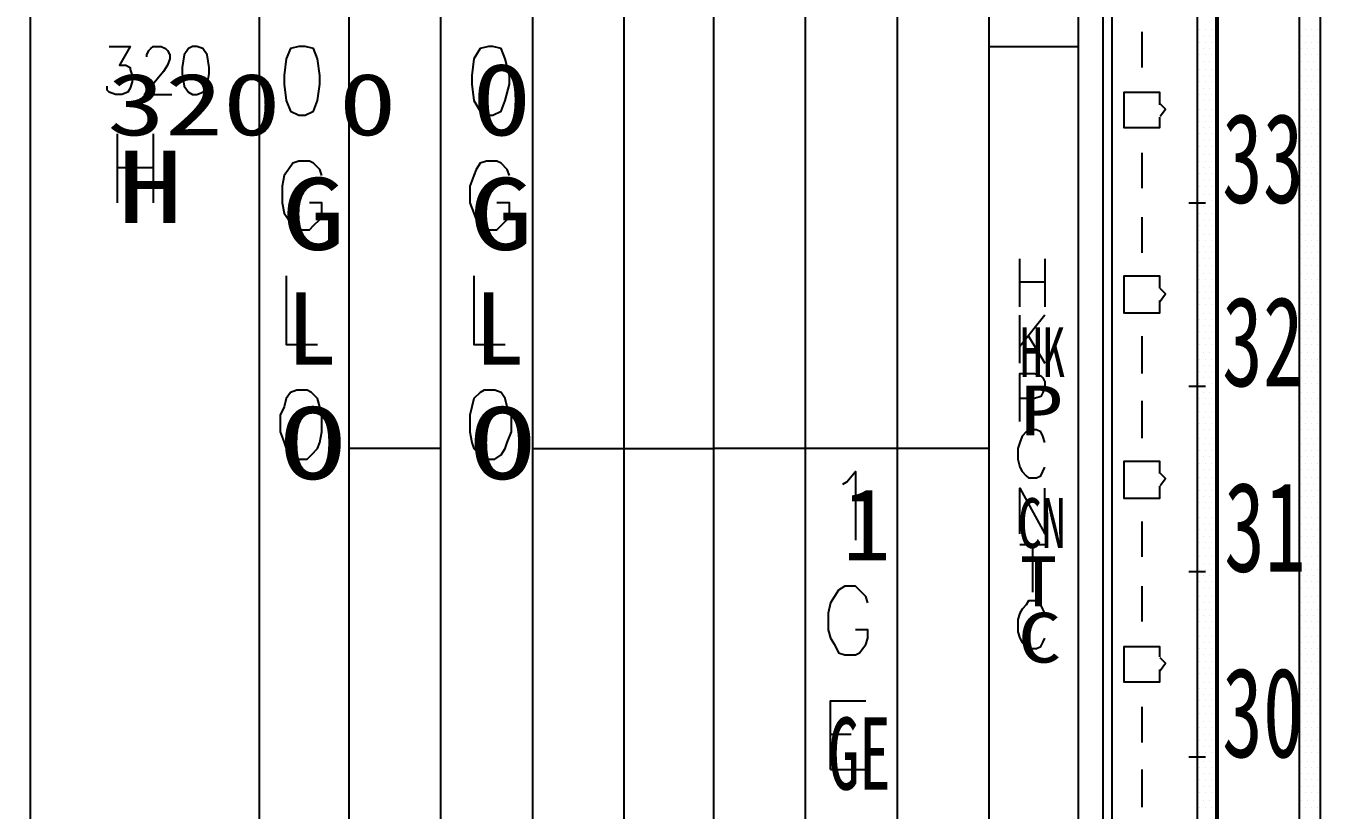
# Model space of a CAD drawing. Header units: metres. Extents: x 17 to 1264, y 17 to 859.
# Drawn here: x 324.7 to 414.1, y 495.3 to 549.5 of the extents above; entities that cross this region are included whole.
import ezdxf

# ---------------------------------------------------------------- set-up
doc = ezdxf.new("R2010")
doc.units = ezdxf.units.M
for name, color, linetype in [('LINES', 7, 'Continuous'), ('POLYLINES', 4, 'Continuous'), ('RECTS', 7, 'Continuous'), ('TEXTS', 3, 'Continuous')]:
    doc.layers.add(name, color=color, linetype=linetype)

msp = doc.modelspace()

# ---------------------------------------------------------------- linework, layer by layer
at = {"layer": 'LINES'}
for p, q in [((399.16, 128.74), (399.16, 731.23)), ((399.74, 626.69), (399.74, 409.68)), ((401.83, 549.07), (401.83, 546.62)), ((405.79, 549.22), (405.79, 549.22)), ((406.22, 549.22), (406.22, 549.22)), ((406.65, 549.22), (406.65, 549.22)), ((413.13, 549.22), (413.13, 549.22)), ((413.56, 549.22), (413.56, 549.22)), ((413.99, 549.22), (413.99, 549.22)), ((405.79, 548.35), (405.79, 548.35)), ((406.07, 548.78), (406.07, 548.78)), ((406.22, 548.35), (406.22, 548.35)), ((406.51, 548.78), (406.51, 548.78)), ((406.65, 548.35), (406.65, 548.35)), ((406.94, 548.78), (406.94, 548.78)), ((412.84, 548.78), (412.84, 548.78)), ((413.13, 548.35), (413.13, 548.35)), ((413.27, 548.78), (413.27, 548.78)), ((413.56, 548.35), (413.56, 548.35)), ((413.71, 548.78), (413.71, 548.78)), ((413.99, 548.35), (413.99, 548.35)), ((391.24, 548.06), (397.43, 548.06)), ((405.79, 547.49), (405.79, 547.49)), ((406.07, 547.92), (406.07, 547.92)), ((406.22, 547.49), (406.22, 547.49)), ((406.51, 547.92), (406.51, 547.92)), ((406.65, 547.49), (406.65, 547.49)), ((406.94, 547.92), (406.94, 547.92)), ((412.84, 547.92), (412.84, 547.92)), ((413.13, 547.49), (413.13, 547.49)), ((413.27, 547.92), (413.27, 547.92)), ((413.56, 547.49), (413.56, 547.49)), ((413.71, 547.92), (413.71, 547.92)), ((413.99, 547.49), (413.99, 547.49)), ((405.79, 546.48), (405.79, 546.48)), ((406.07, 547.06), (406.07, 547.06)), ((406.22, 546.48), (406.22, 546.48)), ((406.51, 547.06), (406.51, 547.06)), ((406.65, 546.48), (406.65, 546.48)), ((406.94, 547.06), (406.94, 547.06)), ((412.84, 547.06), (412.84, 547.06)), ((413.13, 546.48), (413.13, 546.48)), ((413.27, 547.06), (413.27, 547.06)), ((413.56, 546.48), (413.56, 546.48)), ((413.71, 547.06), (413.71, 547.06)), ((413.99, 546.48), (413.99, 546.48)), ((405.79, 545.62), (405.79, 545.62)), ((406.07, 546.05), (406.07, 546.05)), ((406.22, 545.62), (406.22, 545.62)), ((406.51, 546.05), (406.51, 546.05)), ((406.65, 545.62), (406.65, 545.62)), ((406.94, 546.05), (406.94, 546.05)), ((412.84, 546.05), (412.84, 546.05)), ((413.13, 545.62), (413.13, 545.62)), ((413.27, 546.05), (413.27, 546.05)), ((413.56, 545.62), (413.56, 545.62)), ((413.71, 546.05), (413.71, 546.05)), ((413.99, 545.62), (413.99, 545.62)), ((405.79, 544.75), (405.79, 544.75)), ((406.07, 545.18), (406.07, 545.18)), ((406.22, 544.75), (406.22, 544.75)), ((406.51, 545.18), (406.51, 545.18)), ((406.65, 544.75), (406.65, 544.75)), ((406.94, 545.18), (406.94, 545.18)), ((412.84, 545.18), (412.84, 545.18)), ((413.13, 544.75), (413.13, 544.75)), ((413.27, 545.18), (413.27, 545.18)), ((413.56, 544.75), (413.56, 544.75)), ((413.71, 545.18), (413.71, 545.18)), ((413.99, 544.75), (413.99, 544.75)), ((405.79, 543.74), (405.79, 543.74)), ((406.07, 544.32), (406.07, 544.32)), ((406.22, 543.74), (406.22, 543.74)), ((406.51, 544.32), (406.51, 544.32)), ((406.65, 543.74), (406.65, 543.74)), ((406.94, 544.32), (406.94, 544.32)), ((412.84, 544.32), (412.84, 544.32)), ((413.13, 543.74), (413.13, 543.74)), ((413.27, 544.32), (413.27, 544.32)), ((413.56, 543.74), (413.56, 543.74)), ((413.71, 544.32), (413.71, 544.32)), ((413.99, 543.74), (413.99, 543.74)), ((405.79, 542.88), (405.79, 542.88)), ((406.07, 543.31), (406.07, 543.31)), ((406.22, 542.88), (406.22, 542.88)), ((406.51, 543.31), (406.51, 543.31)), ((406.65, 542.88), (406.65, 542.88)), ((406.94, 543.31), (406.94, 543.31)), ((412.84, 543.31), (412.84, 543.31)), ((413.13, 542.88), (413.13, 542.88)), ((413.27, 543.31), (413.27, 543.31)), ((413.56, 542.88), (413.56, 542.88)), ((413.71, 543.31), (413.71, 543.31)), ((413.99, 542.88), (413.99, 542.88)), ((331.05, 537.26), (331.05, 542.02)), ((333.5, 542.02), (333.5, 537.26)), ((405.79, 542.02), (405.79, 542.02)), ((406.07, 542.45), (406.07, 542.45)), ((406.22, 542.02), (406.22, 542.02)), ((406.51, 542.45), (406.51, 542.45)), ((406.65, 542.02), (406.65, 542.02)), ((406.94, 542.45), (406.94, 542.45)), ((412.84, 542.45), (412.84, 542.45)), ((413.13, 542.02), (413.13, 542.02)), ((413.27, 542.45), (413.27, 542.45)), ((413.56, 542.02), (413.56, 542.02)), ((413.71, 542.45), (413.71, 542.45)), ((413.99, 542.02), (413.99, 542.02)), ((405.79, 541.15), (405.79, 541.15)), ((406.07, 541.58), (406.07, 541.58)), ((406.22, 541.15), (406.22, 541.15)), ((406.51, 541.58), (406.51, 541.58)), ((406.65, 541.15), (406.65, 541.15)), ((406.94, 541.58), (406.94, 541.58)), ((412.84, 541.58), (412.84, 541.58)), ((413.13, 541.15), (413.13, 541.15)), ((413.27, 541.58), (413.27, 541.58)), ((413.56, 541.15), (413.56, 541.15)), ((413.71, 541.58), (413.71, 541.58)), ((413.99, 541.15), (413.99, 541.15)), ((401.83, 540.72), (401.83, 538.27)), ((405.79, 540.14), (405.79, 540.14)), ((406.07, 540.58), (406.07, 540.58)), ((406.22, 540.14), (406.22, 540.14)), ((406.51, 540.58), (406.51, 540.58)), ((406.65, 540.14), (406.65, 540.14)), ((406.94, 540.58), (406.94, 540.58)), ((412.84, 540.58), (412.84, 540.58)), ((413.13, 540.14), (413.13, 540.14)), ((413.27, 540.58), (413.27, 540.58)), ((413.56, 540.14), (413.56, 540.14)), ((413.71, 540.58), (413.71, 540.58)), ((413.99, 540.14), (413.99, 540.14)), ((331.05, 539.71), (333.5, 539.71)), ((405.79, 539.28), (405.79, 539.28)), ((406.07, 539.71), (406.07, 539.71)), ((406.22, 539.28), (406.22, 539.28)), ((406.51, 539.71), (406.51, 539.71)), ((406.65, 539.28), (406.65, 539.28)), ((406.94, 539.71), (406.94, 539.71)), ((412.84, 539.71), (412.84, 539.71)), ((413.13, 539.28), (413.13, 539.28)), ((413.27, 539.71), (413.27, 539.71)), ((413.56, 539.28), (413.56, 539.28)), ((413.71, 539.71), (413.71, 539.71)), ((413.99, 539.28), (413.99, 539.28)), ((405.79, 538.42), (405.79, 538.42)), ((406.07, 538.85), (406.07, 538.85)), ((406.22, 538.42), (406.22, 538.42)), ((406.51, 538.85), (406.51, 538.85)), ((406.65, 538.42), (406.65, 538.42)), ((406.94, 538.85), (406.94, 538.85)), ((412.84, 538.85), (412.84, 538.85)), ((413.13, 538.42), (413.13, 538.42)), ((413.27, 538.85), (413.27, 538.85)), ((413.56, 538.42), (413.56, 538.42)), ((413.71, 538.85), (413.71, 538.85)), ((413.99, 538.42), (413.99, 538.42)), ((406.07, 537.84), (406.07, 537.84)), ((406.51, 537.84), (406.51, 537.84)), ((406.94, 537.84), (406.94, 537.84)), ((412.84, 537.84), (412.84, 537.84)), ((413.27, 537.84), (413.27, 537.84)), ((413.71, 537.84), (413.71, 537.84)), ((405.07, 537.26), (406.22, 537.26)), ((405.79, 537.41), (405.79, 537.41)), ((406.07, 536.98), (406.07, 536.98)), ((406.22, 537.41), (406.22, 537.41)), ((406.51, 536.98), (406.51, 536.98)), ((406.65, 537.41), (406.65, 537.41)), ((406.94, 536.98), (406.94, 536.98)), ((412.84, 536.98), (412.84, 536.98)), ((413.13, 537.41), (413.13, 537.41)), ((413.27, 536.98), (413.27, 536.98)), ((413.56, 537.41), (413.56, 537.41)), ((413.71, 536.98), (413.71, 536.98)), ((413.99, 537.41), (413.99, 537.41)), ((401.83, 536.26), (401.83, 533.81)), ((405.79, 536.54), (405.79, 536.54)), ((405.79, 535.68), (405.79, 535.68)), ((406.07, 536.11), (406.07, 536.11)), ((406.22, 536.54), (406.22, 536.54)), ((406.22, 535.68), (406.22, 535.68)), ((406.51, 536.11), (406.51, 536.11)), ((406.65, 536.54), (406.65, 536.54)), ((406.65, 535.68), (406.65, 535.68)), ((406.94, 536.11), (406.94, 536.11)), ((412.84, 536.11), (412.84, 536.11)), ((413.13, 536.54), (413.13, 536.54)), ((413.13, 535.68), (413.13, 535.68)), ((413.27, 536.11), (413.27, 536.11)), ((413.56, 536.54), (413.56, 536.54)), ((413.56, 535.68), (413.56, 535.68)), ((413.71, 536.11), (413.71, 536.11)), ((413.99, 536.54), (413.99, 536.54)), ((413.99, 535.68), (413.99, 535.68)), ((406.07, 535.1), (406.07, 535.1)), ((406.51, 535.1), (406.51, 535.1)), ((406.94, 535.1), (406.94, 535.1)), ((412.84, 535.1), (412.84, 535.1)), ((413.27, 535.1), (413.27, 535.1)), ((413.71, 535.1), (413.71, 535.1)), ((405.79, 534.67), (405.79, 534.67)), ((406.07, 534.24), (406.07, 534.24)), ((406.22, 534.67), (406.22, 534.67)), ((406.51, 534.24), (406.51, 534.24)), ((406.65, 534.67), (406.65, 534.67)), ((406.94, 534.24), (406.94, 534.24)), ((412.84, 534.24), (412.84, 534.24)), ((413.13, 534.67), (413.13, 534.67)), ((413.27, 534.24), (413.27, 534.24)), ((413.56, 534.67), (413.56, 534.67)), ((413.71, 534.24), (413.71, 534.24)), ((413.99, 534.67), (413.99, 534.67)), ((393.4, 530.06), (393.4, 533.38)), ((395.13, 533.38), (395.13, 530.06)), ((405.79, 533.81), (405.79, 533.81)), ((406.07, 533.38), (406.07, 533.38)), ((406.22, 533.81), (406.22, 533.81)), ((406.51, 533.38), (406.51, 533.38)), ((406.65, 533.81), (406.65, 533.81)), ((406.94, 533.38), (406.94, 533.38)), ((412.84, 533.38), (412.84, 533.38)), ((413.13, 533.81), (413.13, 533.81)), ((413.27, 533.38), (413.27, 533.38)), ((413.56, 533.81), (413.56, 533.81)), ((413.71, 533.38), (413.71, 533.38)), ((413.99, 533.81), (413.99, 533.81)), ((405.79, 532.94), (405.79, 532.94)), ((406.07, 532.37), (406.07, 532.37)), ((406.22, 532.94), (406.22, 532.94)), ((406.51, 532.37), (406.51, 532.37)), ((406.65, 532.94), (406.65, 532.94)), ((406.94, 532.37), (406.94, 532.37)), ((412.84, 532.37), (412.84, 532.37)), ((413.13, 532.94), (413.13, 532.94)), ((413.27, 532.37), (413.27, 532.37)), ((413.56, 532.94), (413.56, 532.94)), ((413.71, 532.37), (413.71, 532.37)), ((413.99, 532.94), (413.99, 532.94)), ((393.4, 531.79), (395.13, 531.79)), ((405.79, 531.94), (405.79, 531.94)), ((406.07, 531.5), (406.07, 531.5)), ((406.22, 531.94), (406.22, 531.94)), ((406.51, 531.5), (406.51, 531.5)), ((406.65, 531.94), (406.65, 531.94)), ((406.94, 531.5), (406.94, 531.5)), ((412.84, 531.5), (412.84, 531.5)), ((413.13, 531.94), (413.13, 531.94)), ((413.27, 531.5), (413.27, 531.5)), ((413.56, 531.94), (413.56, 531.94)), ((413.71, 531.5), (413.71, 531.5)), ((413.99, 531.94), (413.99, 531.94)), ((405.79, 531.07), (405.79, 531.07)), ((406.07, 530.64), (406.07, 530.64)), ((406.22, 531.07), (406.22, 531.07)), ((406.51, 530.64), (406.51, 530.64)), ((406.65, 531.07), (406.65, 531.07)), ((406.94, 530.64), (406.94, 530.64)), ((412.84, 530.64), (412.84, 530.64)), ((413.13, 531.07), (413.13, 531.07)), ((413.27, 530.64), (413.27, 530.64)), ((413.56, 531.07), (413.56, 531.07)), ((413.71, 530.64), (413.71, 530.64)), ((413.99, 531.07), (413.99, 531.07)), ((393.4, 526.18), (393.4, 529.49)), ((395.13, 529.49), (393.4, 527.33)), ((405.79, 530.21), (405.79, 530.21)), ((406.07, 529.63), (406.07, 529.63)), ((406.22, 530.21), (406.22, 530.21)), ((406.51, 529.63), (406.51, 529.63)), ((406.65, 530.21), (406.65, 530.21)), ((406.94, 529.63), (406.94, 529.63)), ((412.84, 529.63), (412.84, 529.63)), ((413.13, 530.21), (413.13, 530.21)), ((413.27, 529.63), (413.27, 529.63)), ((413.56, 530.21), (413.56, 530.21)), ((413.71, 529.63), (413.71, 529.63)), ((413.99, 530.21), (413.99, 530.21)), ((405.79, 529.2), (405.79, 529.2)), ((406.07, 528.77), (406.07, 528.77)), ((406.22, 529.2), (406.22, 529.2)), ((406.51, 528.77), (406.51, 528.77)), ((406.65, 529.2), (406.65, 529.2)), ((406.94, 528.77), (406.94, 528.77)), ((412.84, 528.77), (412.84, 528.77)), ((413.13, 529.2), (413.13, 529.2)), ((413.27, 528.77), (413.27, 528.77)), ((413.56, 529.2), (413.56, 529.2)), ((413.71, 528.77), (413.71, 528.77)), ((413.99, 529.2), (413.99, 529.2)), ((393.98, 528.05), (395.13, 526.18)), ((401.83, 528.05), (401.83, 525.46)), ((405.79, 528.34), (405.79, 528.34)), ((406.07, 527.9), (406.07, 527.9)), ((406.22, 528.34), (406.22, 528.34)), ((406.51, 527.9), (406.51, 527.9)), ((406.65, 528.34), (406.65, 528.34)), ((406.94, 527.9), (406.94, 527.9)), ((412.84, 527.9), (412.84, 527.9)), ((413.13, 528.34), (413.13, 528.34)), ((413.27, 527.9), (413.27, 527.9)), ((413.56, 528.34), (413.56, 528.34)), ((413.71, 527.9), (413.71, 527.9)), ((413.99, 528.34), (413.99, 528.34)), ((405.79, 527.47), (405.79, 527.47)), ((406.07, 526.9), (406.07, 526.9)), ((406.22, 527.47), (406.22, 527.47)), ((406.51, 526.9), (406.51, 526.9)), ((406.65, 527.47), (406.65, 527.47)), ((406.94, 526.9), (406.94, 526.9)), ((412.84, 526.9), (412.84, 526.9)), ((413.13, 527.47), (413.13, 527.47)), ((413.27, 526.9), (413.27, 526.9)), ((413.56, 527.47), (413.56, 527.47)), ((413.71, 526.9), (413.71, 526.9)), ((413.99, 527.47), (413.99, 527.47)), ((405.79, 526.46), (405.79, 526.46)), ((406.07, 526.03), (406.07, 526.03)), ((406.22, 526.46), (406.22, 526.46)), ((406.51, 526.03), (406.51, 526.03)), ((406.65, 526.46), (406.65, 526.46)), ((406.94, 526.03), (406.94, 526.03)), ((412.84, 526.03), (412.84, 526.03)), ((413.13, 526.46), (413.13, 526.46)), ((413.27, 526.03), (413.27, 526.03)), ((413.56, 526.46), (413.56, 526.46)), ((413.71, 526.03), (413.71, 526.03)), ((413.99, 526.46), (413.99, 526.46)), ((405.79, 525.6), (405.79, 525.6)), ((406.07, 525.17), (406.07, 525.17)), ((406.22, 525.6), (406.22, 525.6)), ((406.51, 525.17), (406.51, 525.17)), ((406.65, 525.6), (406.65, 525.6)), ((406.94, 525.17), (406.94, 525.17)), ((412.84, 525.17), (412.84, 525.17)), ((413.13, 525.6), (413.13, 525.6)), ((413.27, 525.17), (413.27, 525.17)), ((413.56, 525.6), (413.56, 525.6)), ((413.71, 525.17), (413.71, 525.17)), ((413.99, 525.6), (413.99, 525.6)), ((405.07, 524.59), (406.22, 524.59)), ((405.79, 524.74), (405.79, 524.74)), ((406.07, 524.16), (406.07, 524.16)), ((406.22, 524.74), (406.22, 524.74)), ((406.51, 524.16), (406.51, 524.16)), ((406.65, 524.74), (406.65, 524.74)), ((406.94, 524.16), (406.94, 524.16)), ((412.84, 524.16), (412.84, 524.16)), ((413.13, 524.74), (413.13, 524.74)), ((413.27, 524.16), (413.27, 524.16)), ((413.56, 524.74), (413.56, 524.74)), ((413.71, 524.16), (413.71, 524.16)), ((413.99, 524.74), (413.99, 524.74)), ((401.83, 523.58), (401.83, 520.99)), ((405.79, 523.73), (405.79, 523.73)), ((406.07, 523.3), (406.07, 523.3)), ((406.22, 523.73), (406.22, 523.73)), ((406.51, 523.3), (406.51, 523.3)), ((406.65, 523.73), (406.65, 523.73)), ((406.94, 523.3), (406.94, 523.3)), ((412.84, 523.3), (412.84, 523.3)), ((413.13, 523.73), (413.13, 523.73)), ((413.27, 523.3), (413.27, 523.3)), ((413.56, 523.73), (413.56, 523.73)), ((413.71, 523.3), (413.71, 523.3)), ((413.99, 523.73), (413.99, 523.73)), ((405.79, 522.86), (405.79, 522.86)), ((406.07, 522.43), (406.07, 522.43)), ((406.22, 522.86), (406.22, 522.86)), ((406.51, 522.43), (406.51, 522.43)), ((406.65, 522.86), (406.65, 522.86)), ((406.94, 522.43), (406.94, 522.43)), ((412.84, 522.43), (412.84, 522.43)), ((413.13, 522.86), (413.13, 522.86)), ((413.27, 522.43), (413.27, 522.43)), ((413.56, 522.86), (413.56, 522.86)), ((413.71, 522.43), (413.71, 522.43)), ((413.99, 522.86), (413.99, 522.86)), ((405.79, 522), (405.79, 522)), ((406.07, 521.57), (406.07, 521.57)), ((406.22, 522), (406.22, 522)), ((406.51, 521.57), (406.51, 521.57)), ((406.65, 522), (406.65, 522)), ((406.94, 521.57), (406.94, 521.57)), ((412.84, 521.57), (412.84, 521.57)), ((413.13, 522), (413.13, 522)), ((413.27, 521.57), (413.27, 521.57)), ((413.56, 522), (413.56, 522)), ((413.71, 521.57), (413.71, 521.57)), ((413.99, 522), (413.99, 522)), ((405.79, 520.99), (405.79, 520.99)), ((406.07, 520.56), (406.07, 520.56)), ((406.22, 520.99), (406.22, 520.99)), ((406.51, 520.56), (406.51, 520.56)), ((406.65, 520.99), (406.65, 520.99)), ((406.94, 520.56), (406.94, 520.56)), ((412.84, 520.56), (412.84, 520.56)), ((413.13, 520.99), (413.13, 520.99)), ((413.27, 520.56), (413.27, 520.56)), ((413.56, 520.99), (413.56, 520.99)), ((413.71, 520.56), (413.71, 520.56)), ((413.99, 520.99), (413.99, 520.99)), ((353.37, 520.27), (347.03, 520.27)), ((359.71, 520.27), (372.23, 520.27)), ((378.57, 520.27), (372.23, 520.27)), ((384.91, 520.27), (378.57, 520.27)), ((391.24, 520.27), (384.91, 520.27)), ((405.79, 520.13), (405.79, 520.13)), ((406.07, 519.7), (406.07, 519.7)), ((406.22, 520.13), (406.22, 520.13)), ((406.51, 519.7), (406.51, 519.7)), ((406.65, 520.13), (406.65, 520.13)), ((406.94, 519.7), (406.94, 519.7)), ((412.84, 519.7), (412.84, 519.7)), ((413.13, 520.13), (413.13, 520.13)), ((413.27, 519.7), (413.27, 519.7)), ((413.56, 520.13), (413.56, 520.13)), ((413.71, 519.7), (413.71, 519.7)), ((413.99, 520.13), (413.99, 520.13)), ((405.79, 519.26), (405.79, 519.26)), ((406.07, 518.83), (406.07, 518.83)), ((406.22, 519.26), (406.22, 519.26)), ((406.51, 518.83), (406.51, 518.83)), ((406.65, 519.26), (406.65, 519.26)), ((406.94, 518.83), (406.94, 518.83)), ((412.84, 518.83), (412.84, 518.83)), ((413.13, 519.26), (413.13, 519.26)), ((413.27, 518.83), (413.27, 518.83)), ((413.56, 519.26), (413.56, 519.26)), ((413.71, 518.83), (413.71, 518.83)), ((413.99, 519.26), (413.99, 519.26)), ((405.79, 518.26), (405.79, 518.26)), ((406.07, 517.82), (406.07, 517.82)), ((406.22, 518.26), (406.22, 518.26)), ((406.51, 517.82), (406.51, 517.82)), ((406.65, 518.26), (406.65, 518.26)), ((406.94, 517.82), (406.94, 517.82)), ((412.84, 517.82), (412.84, 517.82)), ((413.13, 518.26), (413.13, 518.26)), ((413.27, 517.82), (413.27, 517.82)), ((413.56, 518.26), (413.56, 518.26)), ((413.71, 517.82), (413.71, 517.82)), ((413.99, 518.26), (413.99, 518.26)), ((405.79, 517.39), (405.79, 517.39)), ((406.07, 516.96), (406.07, 516.96)), ((406.22, 517.39), (406.22, 517.39)), ((406.51, 516.96), (406.51, 516.96)), ((406.65, 517.39), (406.65, 517.39)), ((406.94, 516.96), (406.94, 516.96)), ((412.84, 516.96), (412.84, 516.96)), ((413.13, 517.39), (413.13, 517.39)), ((413.27, 516.96), (413.27, 516.96)), ((413.56, 517.39), (413.56, 517.39)), ((413.71, 516.96), (413.71, 516.96)), ((413.99, 517.39), (413.99, 517.39)), ((405.79, 516.53), (405.79, 516.53)), ((406.07, 516.1), (406.07, 516.1)), ((406.22, 516.53), (406.22, 516.53)), ((406.51, 516.1), (406.51, 516.1)), ((406.65, 516.53), (406.65, 516.53)), ((406.94, 516.1), (406.94, 516.1)), ((412.84, 516.1), (412.84, 516.1)), ((413.13, 516.53), (413.13, 516.53)), ((413.27, 516.1), (413.27, 516.1)), ((413.56, 516.53), (413.56, 516.53)), ((413.71, 516.1), (413.71, 516.1)), ((413.99, 516.53), (413.99, 516.53)), ((401.83, 515.23), (401.83, 512.78)), ((405.79, 515.52), (405.79, 515.52)), ((406.07, 515.09), (406.07, 515.09)), ((406.22, 515.52), (406.22, 515.52)), ((406.51, 515.09), (406.51, 515.09)), ((406.65, 515.52), (406.65, 515.52)), ((406.94, 515.09), (406.94, 515.09)), ((412.84, 515.09), (412.84, 515.09)), ((413.13, 515.52), (413.13, 515.52)), ((413.27, 515.09), (413.27, 515.09)), ((413.56, 515.52), (413.56, 515.52)), ((413.71, 515.09), (413.71, 515.09)), ((413.99, 515.52), (413.99, 515.52)), ((405.79, 514.66), (405.79, 514.66)), ((406.07, 514.22), (406.07, 514.22)), ((406.22, 514.66), (406.22, 514.66)), ((406.51, 514.22), (406.51, 514.22)), ((406.65, 514.66), (406.65, 514.66)), ((406.94, 514.22), (406.94, 514.22)), ((412.84, 514.22), (412.84, 514.22)), ((413.13, 514.66), (413.13, 514.66)), ((413.27, 514.22), (413.27, 514.22)), ((413.56, 514.66), (413.56, 514.66)), ((413.71, 514.22), (413.71, 514.22)), ((413.99, 514.66), (413.99, 514.66)), ((393.4, 513.65), (395.13, 513.65)), ((394.27, 513.65), (394.27, 510.34)), ((405.79, 513.79), (405.79, 513.79)), ((406.07, 513.36), (406.07, 513.36)), ((406.22, 513.79), (406.22, 513.79)), ((406.51, 513.36), (406.51, 513.36)), ((406.65, 513.79), (406.65, 513.79)), ((406.94, 513.36), (406.94, 513.36)), ((412.84, 513.36), (412.84, 513.36)), ((413.13, 513.79), (413.13, 513.79)), ((413.27, 513.36), (413.27, 513.36)), ((413.56, 513.79), (413.56, 513.79)), ((413.71, 513.36), (413.71, 513.36)), ((413.99, 513.79), (413.99, 513.79)), ((405.79, 512.78), (405.79, 512.78)), ((406.22, 512.78), (406.22, 512.78)), ((406.65, 512.78), (406.65, 512.78)), ((413.13, 512.78), (413.13, 512.78)), ((413.56, 512.78), (413.56, 512.78)), ((413.99, 512.78), (413.99, 512.78)), ((405.07, 511.78), (406.22, 511.78)), ((405.79, 511.92), (405.79, 511.92)), ((406.07, 512.35), (406.07, 512.35)), ((406.22, 511.92), (406.22, 511.92)), ((406.51, 512.35), (406.51, 512.35)), ((406.65, 511.92), (406.65, 511.92)), ((406.94, 512.35), (406.94, 512.35)), ((412.84, 512.35), (412.84, 512.35)), ((413.13, 511.92), (413.13, 511.92)), ((413.27, 512.35), (413.27, 512.35)), ((413.56, 511.92), (413.56, 511.92)), ((413.71, 512.35), (413.71, 512.35)), ((413.99, 511.92), (413.99, 511.92)), ((401.83, 510.77), (401.83, 508.32)), ((405.79, 511.06), (405.79, 511.06)), ((406.07, 511.49), (406.07, 511.49)), ((406.07, 510.62), (406.07, 510.62)), ((406.22, 511.06), (406.22, 511.06)), ((406.51, 511.49), (406.51, 511.49)), ((406.51, 510.62), (406.51, 510.62)), ((406.65, 511.06), (406.65, 511.06)), ((406.94, 511.49), (406.94, 511.49)), ((406.94, 510.62), (406.94, 510.62)), ((412.84, 511.49), (412.84, 511.49)), ((412.84, 510.62), (412.84, 510.62)), ((413.13, 511.06), (413.13, 511.06)), ((413.27, 511.49), (413.27, 511.49)), ((413.27, 510.62), (413.27, 510.62)), ((413.56, 511.06), (413.56, 511.06)), ((413.71, 511.49), (413.71, 511.49)), ((413.71, 510.62), (413.71, 510.62)), ((413.99, 511.06), (413.99, 511.06)), ((405.79, 510.05), (405.79, 510.05)), ((406.22, 510.05), (406.22, 510.05)), ((406.65, 510.05), (406.65, 510.05)), ((413.13, 510.05), (413.13, 510.05)), ((413.56, 510.05), (413.56, 510.05)), ((413.99, 510.05), (413.99, 510.05)), ((405.79, 509.18), (405.79, 509.18)), ((406.07, 509.62), (406.07, 509.62)), ((406.22, 509.18), (406.22, 509.18)), ((406.51, 509.62), (406.51, 509.62)), ((406.65, 509.18), (406.65, 509.18)), ((406.94, 509.62), (406.94, 509.62)), ((412.84, 509.62), (412.84, 509.62)), ((413.13, 509.18), (413.13, 509.18)), ((413.27, 509.62), (413.27, 509.62)), ((413.56, 509.18), (413.56, 509.18)), ((413.71, 509.62), (413.71, 509.62)), ((413.99, 509.18), (413.99, 509.18)), ((405.79, 508.32), (405.79, 508.32)), ((406.07, 508.75), (406.07, 508.75)), ((406.22, 508.32), (406.22, 508.32)), ((406.51, 508.75), (406.51, 508.75)), ((406.65, 508.32), (406.65, 508.32)), ((406.94, 508.75), (406.94, 508.75)), ((412.84, 508.75), (412.84, 508.75)), ((413.13, 508.32), (413.13, 508.32)), ((413.27, 508.75), (413.27, 508.75)), ((413.56, 508.32), (413.56, 508.32)), ((413.71, 508.75), (413.71, 508.75)), ((413.99, 508.32), (413.99, 508.32)), ((405.79, 507.31), (405.79, 507.31)), ((406.07, 507.89), (406.07, 507.89)), ((406.22, 507.31), (406.22, 507.31)), ((406.51, 507.89), (406.51, 507.89)), ((406.65, 507.31), (406.65, 507.31)), ((406.94, 507.89), (406.94, 507.89)), ((412.84, 507.89), (412.84, 507.89)), ((413.13, 507.31), (413.13, 507.31)), ((413.27, 507.89), (413.27, 507.89)), ((413.56, 507.31), (413.56, 507.31)), ((413.71, 507.89), (413.71, 507.89)), ((413.99, 507.31), (413.99, 507.31)), ((405.79, 506.45), (405.79, 506.45)), ((406.07, 506.88), (406.07, 506.88)), ((406.22, 506.45), (406.22, 506.45)), ((406.51, 506.88), (406.51, 506.88)), ((406.65, 506.45), (406.65, 506.45)), ((406.94, 506.88), (406.94, 506.88)), ((412.84, 506.88), (412.84, 506.88)), ((413.13, 506.45), (413.13, 506.45)), ((413.27, 506.88), (413.27, 506.88)), ((413.56, 506.45), (413.56, 506.45)), ((413.71, 506.88), (413.71, 506.88)), ((413.99, 506.45), (413.99, 506.45)), ((405.79, 505.58), (405.79, 505.58)), ((406.07, 506.02), (406.07, 506.02)), ((406.22, 505.58), (406.22, 505.58)), ((406.51, 506.02), (406.51, 506.02)), ((406.65, 505.58), (406.65, 505.58)), ((406.94, 506.02), (406.94, 506.02)), ((412.84, 506.02), (412.84, 506.02)), ((413.13, 505.58), (413.13, 505.58)), ((413.27, 506.02), (413.27, 506.02)), ((413.56, 505.58), (413.56, 505.58)), ((413.71, 506.02), (413.71, 506.02)), ((413.99, 505.58), (413.99, 505.58)), ((405.79, 504.72), (405.79, 504.72)), ((406.07, 505.15), (406.07, 505.15)), ((406.22, 504.72), (406.22, 504.72)), ((406.51, 505.15), (406.51, 505.15)), ((406.65, 504.72), (406.65, 504.72)), ((406.94, 505.15), (406.94, 505.15)), ((412.84, 505.15), (412.84, 505.15)), ((413.13, 504.72), (413.13, 504.72)), ((413.27, 505.15), (413.27, 505.15)), ((413.56, 504.72), (413.56, 504.72)), ((413.71, 505.15), (413.71, 505.15)), ((413.99, 504.72), (413.99, 504.72)), ((405.79, 503.71), (405.79, 503.71)), ((406.07, 504.14), (406.07, 504.14)), ((406.22, 503.71), (406.22, 503.71)), ((406.51, 504.14), (406.51, 504.14)), ((406.65, 503.71), (406.65, 503.71)), ((406.94, 504.14), (406.94, 504.14)), ((412.84, 504.14), (412.84, 504.14)), ((413.13, 503.71), (413.13, 503.71)), ((413.27, 504.14), (413.27, 504.14)), ((413.56, 503.71), (413.56, 503.71)), ((413.71, 504.14), (413.71, 504.14)), ((413.99, 503.71), (413.99, 503.71)), ((405.79, 502.85), (405.79, 502.85)), ((406.07, 503.28), (406.07, 503.28)), ((406.22, 502.85), (406.22, 502.85)), ((406.51, 503.28), (406.51, 503.28)), ((406.65, 502.85), (406.65, 502.85)), ((406.94, 503.28), (406.94, 503.28)), ((412.84, 503.28), (412.84, 503.28)), ((413.13, 502.85), (413.13, 502.85)), ((413.27, 503.28), (413.27, 503.28)), ((413.56, 502.85), (413.56, 502.85)), ((413.71, 503.28), (413.71, 503.28)), ((413.99, 502.85), (413.99, 502.85)), ((401.83, 502.42), (401.83, 499.97)), ((405.79, 501.98), (405.79, 501.98)), ((406.07, 502.42), (406.07, 502.42)), ((406.22, 501.98), (406.22, 501.98)), ((406.51, 502.42), (406.51, 502.42)), ((406.65, 501.98), (406.65, 501.98)), ((406.94, 502.42), (406.94, 502.42)), ((412.84, 502.42), (412.84, 502.42)), ((413.13, 501.98), (413.13, 501.98)), ((413.27, 502.42), (413.27, 502.42)), ((413.56, 501.98), (413.56, 501.98)), ((413.71, 502.42), (413.71, 502.42)), ((413.99, 501.98), (413.99, 501.98)), ((405.79, 500.98), (405.79, 500.98)), ((406.07, 501.41), (406.07, 501.41)), ((406.22, 500.98), (406.22, 500.98)), ((406.51, 501.41), (406.51, 501.41)), ((406.65, 500.98), (406.65, 500.98)), ((406.94, 501.41), (406.94, 501.41)), ((412.84, 501.41), (412.84, 501.41)), ((413.13, 500.98), (413.13, 500.98)), ((413.27, 501.41), (413.27, 501.41)), ((413.56, 500.98), (413.56, 500.98)), ((413.71, 501.41), (413.71, 501.41)), ((413.99, 500.98), (413.99, 500.98)), ((380.3, 500.54), (381.74, 500.54)), ((405.79, 500.11), (405.79, 500.11)), ((406.07, 500.54), (406.07, 500.54)), ((406.22, 500.11), (406.22, 500.11)), ((406.51, 500.54), (406.51, 500.54)), ((406.65, 500.11), (406.65, 500.11)), ((406.94, 500.54), (406.94, 500.54)), ((412.84, 500.54), (412.84, 500.54)), ((413.13, 500.11), (413.13, 500.11)), ((413.27, 500.54), (413.27, 500.54)), ((413.56, 500.11), (413.56, 500.11)), ((413.71, 500.54), (413.71, 500.54)), ((413.99, 500.11), (413.99, 500.11)), ((405.79, 499.25), (405.79, 499.25)), ((406.07, 499.68), (406.07, 499.68)), ((406.22, 499.25), (406.22, 499.25)), ((406.51, 499.68), (406.51, 499.68)), ((406.65, 499.25), (406.65, 499.25)), ((406.94, 499.68), (406.94, 499.68)), ((412.84, 499.68), (412.84, 499.68)), ((413.13, 499.25), (413.13, 499.25)), ((413.27, 499.68), (413.27, 499.68)), ((413.56, 499.25), (413.56, 499.25)), ((413.71, 499.68), (413.71, 499.68)), ((413.99, 499.25), (413.99, 499.25)), ((380.3, 498.1), (382.75, 498.1)), ((401.83, 498.1), (401.83, 495.5)), ((405.07, 498.96), (406.22, 498.96)), ((405.79, 498.24), (405.79, 498.24)), ((406.07, 498.67), (406.07, 498.67)), ((406.22, 498.24), (406.22, 498.24)), ((406.51, 498.67), (406.51, 498.67)), ((406.65, 498.24), (406.65, 498.24)), ((406.94, 498.67), (406.94, 498.67)), ((412.84, 498.67), (412.84, 498.67)), ((413.13, 498.24), (413.13, 498.24)), ((413.27, 498.67), (413.27, 498.67)), ((413.56, 498.24), (413.56, 498.24)), ((413.71, 498.67), (413.71, 498.67)), ((413.99, 498.24), (413.99, 498.24)), ((405.79, 497.38), (405.79, 497.38)), ((406.07, 497.81), (406.07, 497.81)), ((406.22, 497.38), (406.22, 497.38)), ((406.51, 497.81), (406.51, 497.81)), ((406.65, 497.38), (406.65, 497.38)), ((406.94, 497.81), (406.94, 497.81)), ((412.84, 497.81), (412.84, 497.81)), ((413.13, 497.38), (413.13, 497.38)), ((413.27, 497.81), (413.27, 497.81)), ((413.56, 497.38), (413.56, 497.38)), ((413.71, 497.81), (413.71, 497.81)), ((413.99, 497.38), (413.99, 497.38)), ((405.79, 496.51), (405.79, 496.51)), ((406.07, 496.94), (406.07, 496.94)), ((406.22, 496.51), (406.22, 496.51)), ((406.51, 496.94), (406.51, 496.94)), ((406.65, 496.51), (406.65, 496.51)), ((406.94, 496.94), (406.94, 496.94)), ((412.84, 496.94), (412.84, 496.94)), ((413.13, 496.51), (413.13, 496.51)), ((413.27, 496.94), (413.27, 496.94)), ((413.56, 496.51), (413.56, 496.51)), ((413.71, 496.94), (413.71, 496.94)), ((413.99, 496.51), (413.99, 496.51)), ((405.79, 495.5), (405.79, 495.5)), ((406.07, 495.94), (406.07, 495.94)), ((406.22, 495.5), (406.22, 495.5)), ((406.51, 495.94), (406.51, 495.94)), ((406.65, 495.5), (406.65, 495.5)), ((406.94, 495.94), (406.94, 495.94)), ((412.84, 495.94), (412.84, 495.94)), ((413.13, 495.5), (413.13, 495.5)), ((413.27, 495.94), (413.27, 495.94)), ((413.56, 495.5), (413.56, 495.5)), ((413.71, 495.94), (413.71, 495.94)), ((413.99, 495.5), (413.99, 495.5))]:
    msp.add_line(p, q, dxfattribs=at)
at = {"layer": 'POLYLINES'}
for points in [[(407.08, 732.96), (407.08, 587.66), (407.08, 128.74)], [(407.08, 732.96), (407.08, 587.66), (407.08, 128.74)], [(407.08, 732.96), (407.08, 587.66), (407.08, 128.74)], [(407.08, 732.96), (407.08, 587.66), (407.08, 128.74)], [(399.74, 713.81), (399.74, 573.12), (399.74, 128.74)], [(330.47, 548.06), (331.91, 548.06), (331.19, 546.77), (331.63, 546.77), (331.91, 546.62), (331.91, 546.48), (332.06, 546.05), (332.06, 545.62), (331.91, 545.18), (331.77, 544.9), (331.34, 544.75), (330.91, 544.75), (330.47, 544.9), (330.33, 545.04), (330.33, 545.33)], [(333.07, 547.34), (333.07, 547.49), (333.21, 547.78), (333.35, 547.92), (333.5, 548.06), (334.07, 548.06), (334.36, 547.92), (334.51, 547.78), (334.65, 547.49), (334.65, 547.2), (334.51, 546.77), (334.22, 546.34), (332.92, 544.75), (334.79, 544.75)], [(336.23, 548.06), (335.95, 547.92), (335.66, 547.49), (335.51, 546.62), (335.51, 546.19), (335.66, 545.33), (335.95, 544.9), (336.23, 544.75), (336.52, 544.75), (336.95, 544.9), (337.24, 545.33), (337.39, 546.19), (337.39, 546.62), (337.24, 547.49), (336.95, 547.92), (336.52, 548.06), (336.23, 548.06)], [(343.58, 548.06), (343, 547.92), (342.71, 547.2), (342.57, 546.05), (342.57, 545.47), (342.71, 544.32), (343, 543.6), (343.58, 543.31), (344.01, 543.31), (344.59, 543.6), (344.87, 544.32), (345.02, 545.47), (345.02, 546.05), (344.87, 547.2), (344.59, 547.92), (344.01, 548.06), (343.58, 548.06)], [(356.68, 548.06), (356.11, 547.92), (355.67, 547.2), (355.53, 546.05), (355.53, 545.47), (355.67, 544.32), (356.11, 543.6), (356.68, 543.31), (356.97, 543.31), (357.55, 543.6), (357.83, 544.32), (358.12, 545.47), (358.12, 546.05), (357.83, 547.2), (357.55, 547.92), (356.97, 548.06), (356.68, 548.06)], [(403.05, 543.17), (403.05, 542.45), (400.6, 542.45), (400.6, 544.9), (403.05, 544.9), (403.05, 544.03)], [(403.09, 543.24), (403.45, 543.74), (403.09, 544.1)], [(345.16, 539.14), (345.02, 539.57), (344.59, 540), (344.3, 540.14), (343.58, 540.14), (343.15, 540), (342.86, 539.57), (342.57, 539.14), (342.43, 538.42), (342.43, 537.26), (342.57, 536.54), (342.86, 536.11), (343.15, 535.68), (343.58, 535.39), (344.3, 535.39), (344.59, 535.68), (345.02, 536.11), (345.16, 536.54), (345.16, 537.26), (344.3, 537.26)], [(358.12, 539.14), (357.98, 539.57), (357.55, 540), (357.26, 540.14), (356.54, 540.14), (356.11, 540), (355.82, 539.57), (355.67, 539.14), (355.39, 538.42), (355.39, 537.26), (355.67, 536.54), (355.82, 536.11), (356.11, 535.68), (356.54, 535.39), (357.26, 535.39), (357.55, 535.68), (357.98, 536.11), (358.12, 536.54), (358.12, 537.26), (357.26, 537.26)], [(342.71, 532.22), (342.71, 527.47), (344.87, 527.47)], [(355.67, 532.22), (355.67, 527.47), (357.83, 527.47)], [(403.05, 530.5), (403.05, 529.63), (400.6, 529.63), (400.6, 532.22), (403.05, 532.22), (403.05, 531.36)], [(403.09, 530.47), (403.45, 530.97), (403.09, 531.33)], [(393.4, 522.14), (393.4, 525.46), (394.41, 525.46), (394.84, 525.31), (394.99, 525.17), (395.13, 524.88), (395.13, 524.45), (394.99, 524.16), (394.84, 523.87), (394.41, 523.73), (393.4, 523.73)], [(343.43, 524.3), (343, 524.16), (342.71, 523.73), (342.57, 523.15), (342.28, 522.58), (342.28, 521.42), (342.57, 520.7), (342.71, 520.27), (343, 519.84), (343.43, 519.55), (344.15, 519.55), (344.44, 519.84), (344.87, 520.27), (345.02, 520.7), (345.16, 521.42), (345.16, 522.58), (345.02, 523.15), (344.87, 523.73), (344.44, 524.16), (344.15, 524.3), (343.43, 524.3)], [(356.39, 524.3), (356.11, 524.16), (355.67, 523.73), (355.53, 523.15), (355.39, 522.58), (355.39, 521.42), (355.53, 520.7), (355.67, 520.27), (356.11, 519.84), (356.39, 519.55), (357.11, 519.55), (357.55, 519.84), (357.83, 520.27), (357.98, 520.7), (358.27, 521.42), (358.27, 522.58), (357.98, 523.15), (357.83, 523.73), (357.55, 524.16), (357.11, 524.3), (356.39, 524.3)], [(395.13, 520.7), (394.99, 521.14), (394.84, 521.42), (394.55, 521.57), (393.98, 521.57), (393.83, 521.42), (393.55, 521.14), (393.4, 520.7), (393.26, 520.27), (393.26, 519.55), (393.4, 518.98), (393.55, 518.69), (393.83, 518.4), (393.98, 518.26), (394.55, 518.26), (394.84, 518.4), (394.99, 518.69), (395.13, 518.98)], [(381.16, 517.82), (381.45, 517.97), (382.03, 518.69), (382.03, 513.94)], [(403.05, 517.68), (403.05, 516.82), (400.6, 516.82), (400.6, 519.41), (403.05, 519.41), (403.05, 518.54)], [(403.09, 517.71), (403.45, 518.21), (403.09, 518.57)], [(393.4, 514.37), (393.4, 517.54), (395.13, 514.37), (395.13, 517.54)], [(382.89, 509.62), (382.75, 510.05), (382.31, 510.48), (382.03, 510.77), (381.31, 510.77), (380.87, 510.48), (380.59, 510.05), (380.3, 509.62), (380.15, 508.9), (380.15, 507.74), (380.3, 507.17), (380.59, 506.74), (380.87, 506.16), (381.31, 506.02), (382.03, 506.02), (382.31, 506.16), (382.75, 506.74), (382.89, 507.17), (382.89, 507.74), (382.03, 507.74)], [(395.13, 508.9), (394.99, 509.18), (394.84, 509.47), (394.55, 509.76), (393.98, 509.76), (393.83, 509.47), (393.55, 509.18), (393.4, 508.9), (393.26, 508.46), (393.26, 507.6), (393.4, 507.17), (393.55, 506.88), (393.83, 506.59), (393.98, 506.45), (394.55, 506.45), (394.84, 506.59), (394.99, 506.88), (395.13, 507.17)], [(403.05, 505.01), (403.05, 504.14), (400.6, 504.14), (400.6, 506.59), (403.05, 506.59), (403.05, 505.87)], [(403.09, 504.94), (403.45, 505.44), (403.09, 505.8)], [(380.3, 498.1), (380.3, 502.85), (382.75, 502.85)]]:
    msp.add_lwpolyline(points, dxfattribs=at)
at = {"layer": 'RECTS'}
for points in [[(242.06, 747.36), (414.14, 747.36), (414.14, 116.21), (242.06, 116.21)], [(243.5, 745.92), (412.7, 745.92), (412.7, 117.65), (243.5, 117.65)], [(249.26, 732.96), (406.94, 732.96), (406.94, 127.44), (249.26, 127.44)], [(250.7, 731.23), (405.64, 731.23), (405.64, 128.74), (250.7, 128.74)], [(258.91, 626.69), (397.43, 626.69), (397.43, 409.68), (258.91, 409.68)], [(309.31, 589.54), (325, 589.54), (325, 451.01), (309.31, 451.01)], [(325, 589.54), (340.84, 589.54), (340.84, 451.01), (325, 451.01)], [(325, 589.54), (340.84, 589.54), (340.84, 451.01), (325, 451.01)], [(340.84, 589.54), (347.03, 589.54), (347.03, 451.01), (340.84, 451.01)], [(347.03, 589.54), (353.37, 589.54), (353.37, 451.01), (347.03, 451.01)], [(353.37, 589.54), (359.71, 589.54), (359.71, 451.01), (353.37, 451.01)], [(359.71, 589.54), (366.04, 589.54), (366.04, 451.01), (359.71, 451.01)], [(366.04, 589.54), (372.23, 589.54), (372.23, 451.01), (366.04, 451.01)], [(366.04, 589.54), (372.23, 589.54), (372.23, 451.01), (366.04, 451.01)], [(372.23, 589.54), (378.57, 589.54), (378.57, 451.01), (372.23, 451.01)], [(378.57, 589.54), (384.91, 589.54), (384.91, 451.01), (378.57, 451.01)], [(384.91, 589.54), (391.24, 589.54), (391.24, 451.01), (384.91, 451.01)], [(391.24, 589.54), (397.43, 589.54), (397.43, 451.01), (391.24, 451.01)]]:
    msp.add_lwpolyline(points, dxfattribs=at)

# ---------------------------------------------------------------- texts
at = {"layer": 'TEXTS'}
for s, height, width, p in [('0', 4.99, 1.211639, (355.53, 541.92)), ('320 0', 4.3, 1.367623, (330.33, 541.92)), ('33', 6.21, 0.666667, (407.37, 537.25)), ('H', 4.99, 1.332859, (331.05, 535.87)), ('G', 4.99, 1.272844, (342.43, 534)), ('G', 4.99, 1.272844, (355.39, 534)), ('L', 4.99, 1.029894, (342.71, 526.08)), ('L', 4.99, 1.029894, (355.67, 526.08)), ('32', 6.21, 0.666667, (407.37, 524.58)), ('HK', 3.45, 0.666429, (393.4, 525.21)), ('P', 3.45, 1.272584, (393.4, 521.18)), ('O', 4.99, 1.333456, (342.28, 518.16)), ('O', 4.99, 1.333456, (355.39, 518.16)), ('31', 6.21, 0.666667, (407.51, 511.76)), ('1', 4.99, 0.969311, (381.16, 512.54)), ('CN', 3.45, 0.701215, (393.26, 513.4)), ('T', 3.45, 1.09106, (393.4, 509.37)), ('C', 3.45, 1.272273, (393.26, 505.48)), ('30', 6.21, 0.666667, (407.37, 498.94)), ('GE', 4.99, 0.636422, (380.15, 496.7))]:
    msp.add_text(s, height=height, dxfattribs=dict(at, width=width)).set_placement(p)

doc.saveas('drawing.dxf')
